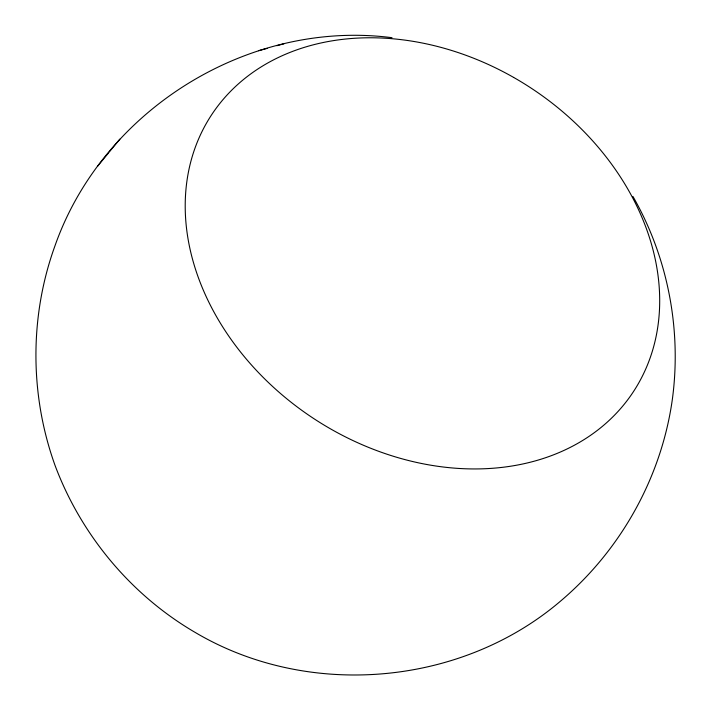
<?xml version="1.0" encoding="UTF-8"?>
<svg xmlns="http://www.w3.org/2000/svg" width="711" height="711" viewBox="0 0 711 711"><rect width="100%" height="100%" fill="white"/><g stroke="black" fill="none" stroke-linecap="round" stroke-linejoin="round"><path stroke-width="1.07" d="M392.01 37.692C248.663 19.144 102.668 109.761 54.898 246.05C29.382 316.502 29.738 395.458 55.209 465.865C81.338 535.321 131.286 595.285 195.525 632.63C308.61 699.375 461.43 686.168 561.139 600.608C620.987 549.754 661.532 477.054 672.375 399.173C681.725 329.611 667.851 257.391 632.95 196.485M97.434 166.436L108.596 152.865M109.156 152.127L119.812 139.169M258.626 50.685L267.283 48.366M276.855 45.708L283.885 43.833M513.626 77.41L513.173 77.152A252.281 197.765 33.2 0 0 266.065 63.954A252.281 197.765 33.2 0 0 193.259 261.861L194.281 265.345A252.281 197.765 33.2 0 0 476.992 468.931L479.961 468.887A252.281 197.765 33.2 0 0 643.091 374.697L644.193 372.395A252.281 197.765 33.2 0 0 516.719 79.197L513.689 77.446"/></g></svg>
